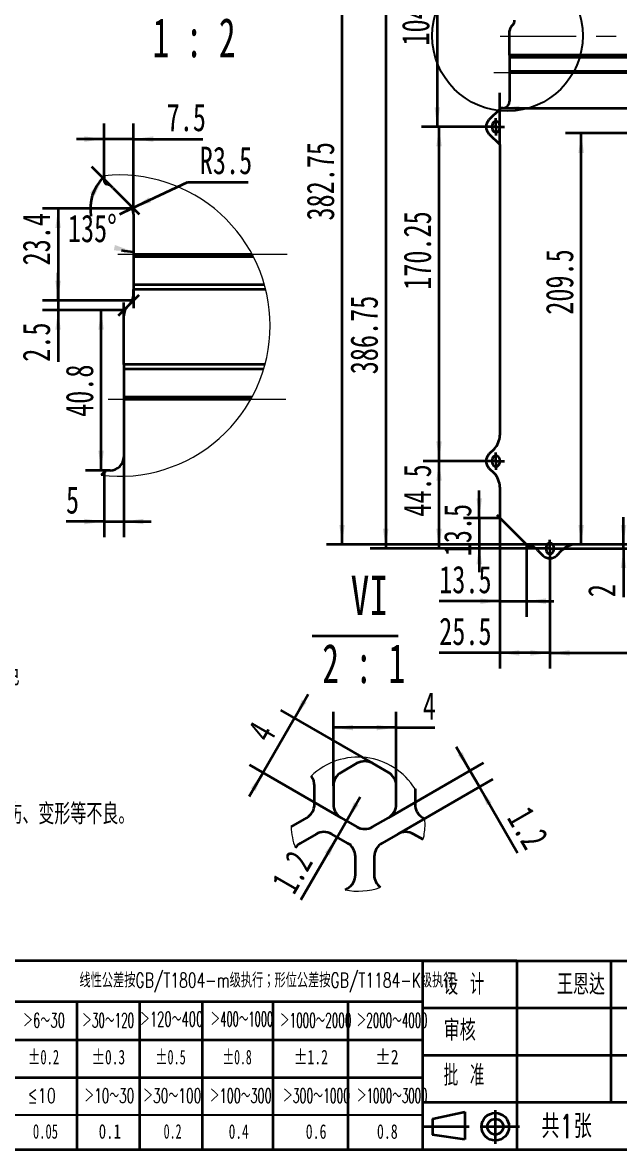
# Model space of a CAD drawing. Header units: millimetres. Extents: x 10 to 515, y -34 to 231.
# Drawn here: x 105.3 to 181.3, y 5.5 to 148.9 of the extents above; entities that cross this region are included whole.
import ezdxf

# ---------------------------------------------------------------- set-up
doc = ezdxf.new("R2010")
doc.units = ezdxf.units.MM
doc.linetypes.add('CENTERX2', pattern=[20.32, 12.7, -2.54, 2.54, -2.54])
doc.layers.add('FORMAT', color=7, linetype='Continuous', lineweight=35)
doc.layers.add('轮廓实线层', color=7, linetype='Continuous', lineweight=35)
doc.layers.add('细实线层', color=7, linetype='Continuous')
doc.styles.add('SLDTEXTSTYLE0', font='TXT', dxfattribs={"width": 0.7, "bigfont": 'bigfont'})
doc.styles.add('SLDTEXTSTYLE1', font='TXT', dxfattribs={"width": 0.7})
doc.styles.add('SLDTEXTSTYLE10', font='TXT', dxfattribs={"width": 0.569954, "bigfont": 'bigfont'})
doc.styles.add('SLDTEXTSTYLE11', font='TXT', dxfattribs={"width": 0.542825, "bigfont": 'bigfont'})
doc.styles.add('SLDTEXTSTYLE12', font='TXT', dxfattribs={"width": 0.607411, "bigfont": 'bigfont'})
doc.styles.add('SLDTEXTSTYLE13', font='TXT', dxfattribs={"width": 0.494457, "bigfont": 'bigfont'})
doc.styles.add('SLDTEXTSTYLE14', font='TXT', dxfattribs={"width": 0.523419, "bigfont": 'bigfont'})
doc.styles.add('SLDTEXTSTYLE15', font='TXT', dxfattribs={"width": 0.677411})
doc.styles.add('SLDTEXTSTYLE16', font='TXT', dxfattribs={"width": 0.616681})
doc.styles.add('SLDTEXTSTYLE17', font='TXT', dxfattribs={"width": 0.592279})
doc.styles.add('SLDTEXTSTYLE18', font='TXT', dxfattribs={"width": 0.633851})
doc.styles.add('SLDTEXTSTYLE19', font='TXT', dxfattribs={"width": 0.751649})
doc.styles.add('SLDTEXTSTYLE20', font='TXT', dxfattribs={"width": 0.672854})
doc.styles.add('SLDTEXTSTYLE21', font='TXT', dxfattribs={"width": 0.604873})
doc.styles.add('SLDTEXTSTYLE22', font='TXT', dxfattribs={"width": 0.692137})
doc.styles.add('SLDTEXTSTYLE23', font='TXT', dxfattribs={"width": 0.516181, "bigfont": 'bigfont'})
doc.styles.add('SLDTEXTSTYLE24', font='TXT', dxfattribs={"width": 0.786906})
doc.styles.add('SLDTEXTSTYLE25', font='TXT', dxfattribs={"width": 0.513075, "bigfont": 'bigfont'})
doc.styles.add('SLDTEXTSTYLE28', font='TXT', dxfattribs={"width": 0.62})
doc.styles.add('SLDTEXTSTYLE3', font='TXT', dxfattribs={"width": 0.633333, "bigfont": 'bigfont'})
doc.styles.add('SLDTEXTSTYLE4', font='TXT', dxfattribs={"width": 0.589499, "bigfont": 'bigfont'})
doc.styles.add('SLDTEXTSTYLE5', font='TXT', dxfattribs={"width": 0.526455, "bigfont": 'bigfont'})
doc.styles.add('SLDTEXTSTYLE6', font='TXT', dxfattribs={"width": 0.583287, "bigfont": 'bigfont'})
doc.styles.add('SLDTEXTSTYLE7', font='TXT', dxfattribs={"width": 0.632085})
doc.styles.add('SLDTEXTSTYLE8', font='TXT', dxfattribs={"width": 0.735068, "bigfont": 'bigfont'})
doc.styles.add('SLDTEXTSTYLE9', font='TXT', dxfattribs={"width": 0.615255, "bigfont": 'bigfont'})
doc.dimstyles.new('SLDDIMSTYLE1', dxfattribs={"dimtxt": 3.5, "dimasz": 2.5, "dimexe": 0, "dimexo": 0.0625, "dimgap": 0.875, "dimtad": 2, "dimlfac": 4, "dimrnd": 1e-09, "dimzin": 12, "dimdsep": 46, "dimtxsty": 'SLDTEXTSTYLE1', "dimsah": 1, "dimcen": 0.09, "dimadec": 0, "dimazin": 3, "dimtfac": 1, "dimtmove": 0, "dimatfit": 0, "dimfxl": 0, "dimfrac": 2, "dimtolj": 1, "dimtzin": 12, "dimarcsym": 0})
doc.dimstyles.new('SLDDIMSTYLE11', dxfattribs={"dimtxt": 3.5, "dimasz": 2.5, "dimexe": 0, "dimexo": 0.0625, "dimgap": 0.875, "dimtad": 2, "dimlfac": 2, "dimrnd": 1e-09, "dimzin": 12, "dimdsep": 46, "dimtxsty": 'SLDTEXTSTYLE1', "dimsah": 1, "dimcen": 0.09, "dimadec": 0, "dimazin": 3, "dimtfac": 1, "dimtofl": 0, "dimtmove": 0, "dimatfit": 3, "dimfxl": 0, "dimfrac": 2, "dimtolj": 1, "dimtzin": 12, "dimarcsym": 0})
doc.dimstyles.new('SLDDIMSTYLE12', dxfattribs={"dimtxt": 3.5, "dimasz": 2.5, "dimexe": 0, "dimexo": 0.0625, "dimgap": 0.875, "dimtad": 0, "dimtih": 1, "dimtoh": 1, "dimdec": 4, "dimlfac": 2, "dimzin": 12, "dimdsep": 46, "dimtxsty": 'SLDTEXTSTYLE1', "dimsah": 1, "dimcen": 0.09, "dimazin": 3, "dimtfac": 1, "dimtofl": 0, "dimtmove": 0, "dimatfit": 3, "dimfxl": 0, "dimfrac": 2, "dimtolj": 1, "dimtzin": 12, "dimarcsym": 0})
doc.dimstyles.new('SLDDIMSTYLE13', dxfattribs={"dimtxt": 3.5, "dimasz": 2.5, "dimexe": 0, "dimexo": 0.0625, "dimgap": 0.875, "dimtad": 2, "dimlfac": 0.5, "dimrnd": 1e-09, "dimzin": 12, "dimdsep": 46, "dimtxsty": 'SLDTEXTSTYLE1', "dimsah": 1, "dimcen": 0.09, "dimadec": 0, "dimazin": 3, "dimtfac": 1, "dimtofl": 0, "dimtmove": 0, "dimatfit": 3, "dimfxl": 0, "dimfrac": 2, "dimtolj": 1, "dimtzin": 12, "dimarcsym": 0})
doc.dimstyles.new('SLDDIMSTYLE14', dxfattribs={"dimtxt": 3.5, "dimasz": 2.5, "dimexe": 0, "dimexo": 0.0625, "dimgap": 0.875, "dimtad": 2, "dimlfac": 0.5, "dimrnd": 1e-09, "dimzin": 12, "dimdsep": 46, "dimtxsty": 'SLDTEXTSTYLE1', "dimsah": 1, "dimcen": 0.09, "dimadec": 0, "dimazin": 3, "dimtfac": 1, "dimtmove": 0, "dimatfit": 0, "dimfxl": 0, "dimfrac": 2, "dimtolj": 1, "dimtzin": 12, "dimarcsym": 0})
doc.dimstyles.new('SLDDIMSTYLE3', dxfattribs={"dimtxt": 3.5, "dimasz": 2.5, "dimexe": 0, "dimexo": 0.0625, "dimgap": 0.875, "dimtad": 2, "dimlfac": 4, "dimrnd": 1e-09, "dimzin": 12, "dimdsep": 46, "dimtxsty": 'SLDTEXTSTYLE1', "dimsah": 1, "dimcen": 0.09, "dimadec": 0, "dimazin": 3, "dimtfac": 1, "dimtofl": 0, "dimtmove": 0, "dimatfit": 3, "dimfxl": 0, "dimfrac": 2, "dimtolj": 1, "dimtzin": 12, "dimarcsym": 0})
doc.dimstyles.new('SLDDIMSTYLE7', dxfattribs={"dimtxt": 3.5, "dimasz": 2.5, "dimexe": 0, "dimexo": 0.0625, "dimgap": 0.875, "dimtad": 2, "dimlfac": 2, "dimrnd": 1e-09, "dimzin": 12, "dimdsep": 46, "dimtxsty": 'SLDTEXTSTYLE1', "dimsah": 1, "dimcen": 0.09, "dimadec": 0, "dimazin": 3, "dimtfac": 1, "dimtmove": 0, "dimatfit": 0, "dimfxl": 0, "dimfrac": 2, "dimtolj": 1, "dimtzin": 12, "dimarcsym": 0})
doc.dimstyles.new('SLDDIMSTYLE9', dxfattribs={"dimtxt": 3.5, "dimasz": 2.5, "dimexe": 0, "dimexo": 0.0625, "dimgap": 0.875, "dimtad": 0, "dimtih": 1, "dimtoh": 1, "dimlfac": 2, "dimrnd": 1e-09, "dimzin": 12, "dimdsep": 46, "dimtxsty": 'SLDTEXTSTYLE1', "dimsah": 1, "dimcen": 0, "dimadec": 0, "dimazin": 3, "dimtfac": 1, "dimtofl": 0, "dimtmove": 0, "dimatfit": 3, "dimfxl": 0, "dimfrac": 2, "dimtolj": 1, "dimtzin": 12, "dimarcsym": 0})

# ---------------------------------------------------------------- blocks, each defined once
blk = doc.blocks.new('SW_NOTE_0_13')
at = {"layer": 'FORMAT', "color": 0, "attachment_point": 1, "style": 'SLDTEXTSTYLE0'}
for s, insert, char_height in [('技术要求：', (0, 3.41), 2.646), ('表面处理：喷漆，磨砂，黑色', (0, -0.12), 2.6458), ('1.去毛刺，锐角倒钝；', (0, -3.64), 2.6458), ('2.未注倒角C0.2；', (0, -7.17), 2.6458), ('3.带*号的尺寸为重点尺寸；', (0, -10.7), 2.6458), ('4.未注尺寸参照3D图；', (0, -14.23), 2.6458), ('5.表面防止刮花、碰伤、压伤、变形等不良。', (0, -17.76), 2.6458), ('6.所有孔位尺寸公差±0.1', (0, -21.28), 2.6458)]:
    blk.add_mtext(s, dxfattribs=dict(at, insert=insert, char_height=char_height))
blk = doc.blocks.new('_D_1')
at = {"layer": 'FORMAT'}
for p, q in [((166.04, 85.84), (166.04, 73.26)), ((169.42, 82.47), (169.42, 73.26)), ((166.04, 75.26), (158.32, 75.26)), ((166.04, 75.26), (169.42, 75.26)), ((169.42, 75.26), (172.92, 75.26))]:
    blk.add_line(p, q, dxfattribs=at)
for points in [[(166.04, 75.26), (163.54, 75.61), (163.54, 74.91)], [(169.42, 75.26), (171.92, 74.91), (171.92, 75.61)]]:
    blk.add_solid(points, dxfattribs=at)
at = {"layer": 'FORMAT', "insert": (158.32, 79.77), "char_height": 3.5, "attachment_point": 1, "style": 'SLDTEXTSTYLE1'}
blk.add_mtext('13.5', dxfattribs=at)
blk = doc.blocks.new('_D_2')
at = {"layer": 'FORMAT'}
for p, q in [((163.42, 85.84), (163.42, 89.34)), ((166.04, 85.84), (161.42, 85.84)), ((163.42, 85.84), (163.42, 82.47)), ((169.42, 82.47), (161.42, 82.47)), ((163.42, 82.47), (163.42, 78.97))]:
    blk.add_line(p, q, dxfattribs=at)
for points in [[(163.42, 85.84), (163.77, 88.34), (163.07, 88.34)], [(163.42, 82.47), (163.07, 79.97), (163.77, 79.97)]]:
    blk.add_solid(points, dxfattribs=at)
at = {"layer": 'FORMAT', "insert": (158.91, 80.98), "char_height": 3.5, "attachment_point": 1, "rotation": 90, "style": 'SLDTEXTSTYLE1'}
blk.add_mtext('13.5', dxfattribs=at)
blk = doc.blocks.new('_D_9')
at = {"layer": 'FORMAT'}
for p, q in [((205.23, 99.47), (197.38, 99.47)), ((199.38, 99.47), (199.38, 82.47))]:
    blk.add_line(p, q, dxfattribs=at)
for points in [[(199.38, 99.47), (199.03, 96.97), (199.73, 96.97)], [(199.38, 82.47), (199.73, 84.97), (199.03, 84.97)]]:
    blk.add_solid(points, dxfattribs=at)
at = {"layer": 'FORMAT', "insert": (194.86, 89.26), "char_height": 3.5, "attachment_point": 1, "rotation": 90, "style": 'SLDTEXTSTYLE1'}
blk.add_mtext('68', dxfattribs=at)
blk = doc.blocks.new('_D_14')
at = {"layer": 'FORMAT'}
for p, q in [((175.72, 178.15), (143.95, 178.15)), ((145.95, 82.47), (145.95, 178.15)), ((175.72, 82.47), (143.95, 82.47))]:
    blk.add_line(p, q, dxfattribs=at)
for points in [[(145.95, 178.15), (145.6, 175.65), (146.3, 175.65)], [(145.95, 82.47), (146.3, 84.97), (145.6, 84.97)]]:
    blk.add_solid(points, dxfattribs=at)
at = {"layer": 'FORMAT', "insert": (141.44, 123.72), "char_height": 3.5, "attachment_point": 1, "rotation": 90, "style": 'SLDTEXTSTYLE1'}
blk.add_mtext('382.75', dxfattribs=at)
blk = doc.blocks.new('_D_26')
at = {"layer": 'FORMAT'}
for p, q in [((224.42, 134.84), (174.4, 134.84)), ((176.4, 82.47), (176.4, 134.84))]:
    blk.add_line(p, q, dxfattribs=at)
for points in [[(176.4, 134.84), (176.05, 132.34), (176.75, 132.34)], [(176.4, 82.47), (176.75, 84.97), (176.05, 84.97)]]:
    blk.add_solid(points, dxfattribs=at)
at = {"layer": 'FORMAT', "insert": (171.89, 111.73), "char_height": 3.5, "attachment_point": 1, "rotation": 90, "style": 'SLDTEXTSTYLE1'}
blk.add_mtext('209.5', dxfattribs=at)
blk = doc.blocks.new('_D_27')
at = {"layer": 'FORMAT'}
for p, q in [((166.04, 133.39), (166.04, 139.99)), ((224.42, 134.84), (224.42, 139.99)), ((224.42, 137.99), (166.04, 137.99))]:
    blk.add_line(p, q, dxfattribs=at)
for points in [[(166.04, 137.99), (168.54, 137.64), (168.54, 138.34)], [(224.42, 137.99), (221.92, 138.34), (221.92, 137.64)]]:
    blk.add_solid(points, dxfattribs=at)
at = {"layer": 'FORMAT', "insert": (187.97, 142.5), "char_height": 3.5, "attachment_point": 1, "style": 'SLDTEXTSTYLE1'}
blk.add_mtext('233.52', dxfattribs=at)
blk = doc.blocks.new('_D_29')
at = {"layer": 'FORMAT'}
for p, q in [((181.79, 82.47), (181.79, 85.97)), ((173.53, 81.97), (183.79, 81.97)), ((181.79, 81.97), (181.79, 82.47)), ((181.79, 81.97), (181.79, 75.77))]:
    blk.add_line(p, q, dxfattribs=at)
for points in [[(181.79, 82.47), (182.14, 84.97), (181.44, 84.97)], [(181.79, 81.97), (181.44, 79.47), (182.14, 79.47)]]:
    blk.add_solid(points, dxfattribs=at)
at = {"layer": 'FORMAT', "insert": (177.27, 75.77), "char_height": 3.5, "attachment_point": 1, "rotation": 90, "style": 'SLDTEXTSTYLE1'}
blk.add_mtext('2', dxfattribs=at)
blk = doc.blocks.new('_D_30')
at = {"layer": 'FORMAT'}
for p, q in [((164.43, 93.09), (156.3, 93.09)), ((158.3, 81.97), (158.3, 93.09)), ((171.3, 81.97), (156.3, 81.97))]:
    blk.add_line(p, q, dxfattribs=at)
for points in [[(158.3, 93.09), (157.95, 90.59), (158.65, 90.59)], [(158.3, 81.97), (158.65, 84.47), (157.95, 84.47)]]:
    blk.add_solid(points, dxfattribs=at)
at = {"layer": 'FORMAT', "insert": (153.78, 86.02), "char_height": 3.5, "attachment_point": 1, "rotation": 90, "style": 'SLDTEXTSTYLE1'}
blk.add_mtext('44.5', dxfattribs=at)
blk = doc.blocks.new('_D_31')
at = {"layer": 'FORMAT'}
for p, q in [((164.43, 135.65), (156.3, 135.65)), ((158.3, 93.09), (158.3, 135.65)), ((164.43, 93.09), (156.3, 93.09))]:
    blk.add_line(p, q, dxfattribs=at)
for points in [[(158.3, 135.65), (157.95, 133.15), (158.65, 133.15)], [(158.3, 93.09), (158.65, 95.59), (157.95, 95.59)]]:
    blk.add_solid(points, dxfattribs=at)
at = {"layer": 'FORMAT', "insert": (153.78, 114.9), "char_height": 3.5, "attachment_point": 1, "rotation": 90, "style": 'SLDTEXTSTYLE1'}
blk.add_mtext('170.25', dxfattribs=at)
blk = doc.blocks.new('_D_32')
at = {"layer": 'FORMAT'}
for p, q in [((164.43, 161.78), (156.07, 161.78)), ((158.07, 161.78), (158.07, 135.65)), ((164.43, 135.65), (156.07, 135.65))]:
    blk.add_line(p, q, dxfattribs=at)
for points in [[(158.07, 161.78), (157.72, 159.28), (158.42, 159.28)], [(158.07, 135.65), (158.42, 138.15), (157.72, 138.15)]]:
    blk.add_solid(points, dxfattribs=at)
at = {"layer": 'FORMAT', "insert": (153.56, 146), "char_height": 3.5, "attachment_point": 1, "rotation": 90, "style": 'SLDTEXTSTYLE1'}
blk.add_mtext('104.5', dxfattribs=at)
blk = doc.blocks.new('_D_33')
at = {"layer": 'FORMAT'}
for p, q in [((171.3, 178.65), (149.51, 178.65)), ((151.51, 178.65), (151.51, 81.97)), ((171.3, 81.97), (149.51, 81.97))]:
    blk.add_line(p, q, dxfattribs=at)
for points in [[(151.51, 178.65), (151.16, 176.15), (151.86, 176.15)], [(151.51, 81.97), (151.86, 84.47), (151.16, 84.47)]]:
    blk.add_solid(points, dxfattribs=at)
at = {"layer": 'FORMAT', "insert": (147, 104.15), "char_height": 3.5, "attachment_point": 1, "rotation": 90, "style": 'SLDTEXTSTYLE1'}
blk.add_mtext('386.75', dxfattribs=at)
blk = doc.blocks.new('_D_39')
at = {"layer": 'FORMAT'}
for p, q in [((166.04, 85.95), (166.04, 66.67)), ((172.42, 80.85), (172.42, 66.67)), ((166.04, 68.67), (158.32, 68.67)), ((172.42, 68.67), (166.04, 68.67))]:
    blk.add_line(p, q, dxfattribs=at)
for points in [[(166.04, 68.67), (168.54, 68.32), (168.54, 69.02)], [(172.42, 68.67), (169.92, 69.02), (169.92, 68.32)]]:
    blk.add_solid(points, dxfattribs=at)
at = {"layer": 'FORMAT', "insert": (158.32, 73.18), "char_height": 3.5, "attachment_point": 1, "style": 'SLDTEXTSTYLE1'}
blk.add_mtext('25.5', dxfattribs=at)
blk = doc.blocks.new('_D_40')
at = {"layer": 'FORMAT'}
for p, q in [((172.42, 80.85), (172.42, 66.67)), ((229.92, 80.85), (229.92, 66.67)), ((172.42, 68.67), (229.92, 68.67))]:
    blk.add_line(p, q, dxfattribs=at)
for points in [[(172.42, 68.67), (174.92, 68.32), (174.92, 69.02)], [(229.92, 68.67), (227.42, 69.02), (227.42, 68.32)]]:
    blk.add_solid(points, dxfattribs=at)
at = {"layer": 'FORMAT', "insert": (201.55, 73.18), "char_height": 3.5, "attachment_point": 1, "style": 'SLDTEXTSTYLE1'}
blk.add_mtext('230', dxfattribs=at)
blk = doc.blocks.new('SW_CENTERMARKSYMBOL_4')
at = {"layer": 'FORMAT', "color": 0}
for p, q in [((-0.625, 0), (-1.1125, 0)), ((0, 0), (-0.625, 0)), ((0, 0.625), (0, 1.1125)), ((0, 0), (0, 0.625)), ((0, 0), (0, -0.625)), ((0, 0), (0.625, 0)), ((0.625, 0), (1.1125, 0)), ((0, -0.625), (0, -1.1125))]:
    blk.add_line(p, q, dxfattribs=at)
blk = doc.blocks.new('SW_CENTERMARKSYMBOL_5')
at = {"layer": 'FORMAT', "color": 0}
for p, q in [((-0.625, 0), (-1.1125, 0)), ((0, 0), (-0.625, 0)), ((0, 0.625), (0, 1.1125)), ((0, 0), (0, 0.625)), ((0, 0), (0, -0.625)), ((0, 0), (0.625, 0)), ((0.625, 0), (1.1125, 0)), ((0, -0.625), (0, -1.1125))]:
    blk.add_line(p, q, dxfattribs=at)
blk = doc.blocks.new('SW_CENTERMARKSYMBOL_6')
at = {"layer": 'FORMAT', "color": 0}
for p, q in [((-0.625, 0), (-1.1125, 0)), ((0, 0), (-0.625, 0)), ((0, 0.625), (0, 1.1125)), ((0, 0), (0, 0.625)), ((0, 0), (0, -0.625)), ((0, 0), (0.625, 0)), ((0.625, 0), (1.1125, 0)), ((0, -0.625), (0, -1.1125))]:
    blk.add_line(p, q, dxfattribs=at)
blk = doc.blocks.new('_D_52')
at = {"layer": 'FORMAT'}
for p, q in [((118.15, 112.31), (113.27, 112.31)), ((115.27, 91.91), (115.27, 112.31)), ((116.4, 91.91), (113.27, 91.91))]:
    blk.add_line(p, q, dxfattribs=at)
for points in [[(115.27, 112.31), (114.92, 109.81), (115.62, 109.81)], [(115.27, 91.91), (115.62, 94.41), (114.92, 94.41)]]:
    blk.add_solid(points, dxfattribs=at)
at = {"layer": 'FORMAT', "insert": (110.76, 98.72), "char_height": 3.5, "attachment_point": 1, "rotation": 90, "style": 'SLDTEXTSTYLE1'}
blk.add_mtext('40.8', dxfattribs=at)
blk = doc.blocks.new('_D_53')
at = {"layer": 'FORMAT'}
for p, q in [((109.79, 113.56), (109.79, 117.06)), ((119.4, 113.56), (107.79, 113.56)), ((109.79, 113.56), (109.79, 112.31)), ((118.15, 112.31), (107.79, 112.31)), ((109.79, 112.31), (109.79, 105.74))]:
    blk.add_line(p, q, dxfattribs=at)
for points in [[(109.79, 113.56), (110.14, 116.06), (109.44, 116.06)], [(109.79, 112.31), (109.44, 109.81), (110.14, 109.81)]]:
    blk.add_solid(points, dxfattribs=at)
at = {"layer": 'FORMAT', "insert": (105.27, 105.74), "char_height": 3.5, "attachment_point": 1, "rotation": 90, "style": 'SLDTEXTSTYLE1'}
blk.add_mtext('2.5', dxfattribs=at)
blk = doc.blocks.new('_D_54')
at = {"layer": 'FORMAT'}
for p, q in [((119.4, 125.26), (107.79, 125.26)), ((109.79, 125.26), (109.79, 113.56)), ((119.4, 113.56), (107.79, 113.56))]:
    blk.add_line(p, q, dxfattribs=at)
for points in [[(109.79, 125.26), (109.44, 122.76), (110.14, 122.76)], [(109.79, 113.56), (110.14, 116.06), (109.44, 116.06)]]:
    blk.add_solid(points, dxfattribs=at)
at = {"layer": 'FORMAT', "insert": (105.27, 118.01), "char_height": 3.5, "attachment_point": 1, "rotation": 90, "style": 'SLDTEXTSTYLE1'}
blk.add_mtext('23.4', dxfattribs=at)
blk = doc.blocks.new('_D_55')
at = {"layer": 'FORMAT'}
for p, q in [((115.65, 129.43), (115.65, 136.09)), ((119.4, 124.53), (119.4, 136.09)), ((115.65, 134.09), (112.15, 134.09)), ((119.4, 134.09), (115.65, 134.09)), ((119.4, 134.09), (128.21, 134.09))]:
    blk.add_line(p, q, dxfattribs=at)
for points in [[(115.65, 134.09), (113.15, 134.44), (113.15, 133.74)], [(119.4, 134.09), (121.9, 133.74), (121.9, 134.44)]]:
    blk.add_solid(points, dxfattribs=at)
at = {"layer": 'FORMAT', "insert": (123.62, 138.6), "char_height": 3.5, "attachment_point": 1, "style": 'SLDTEXTSTYLE1'}
blk.add_mtext('7.5', dxfattribs=at)
blk = doc.blocks.new('_D_56')
at = {"layer": 'FORMAT'}
blk.add_line((116.76, 127.9), (114.09, 130.57), dxfattribs=at)
for start, end in [(135, 190.1317), (254.0537, 270)]:
    blk.add_arc((119.4, 125.26), 5.51, start, end, dxfattribs=at)
for points in [[(115.51, 129.16), (113.86, 127.24), (114.45, 126.86)], [(119.4, 119.74), (117.03, 120.61), (116.89, 119.93)]]:
    blk.add_solid(points, dxfattribs=at)
at = {"layer": 'FORMAT', "insert": (111.04, 124.47), "char_height": 3.5, "attachment_point": 1, "style": 'SLDTEXTSTYLE1'}
blk.add_mtext('135°', dxfattribs=at)
blk = doc.blocks.new('_D_57')
at = {"layer": 'FORMAT'}
for p, q in [((119.23, 125.28), (126.26, 128.62)), ((126.26, 128.62), (133.98, 128.62)), ((117.65, 124.53), (119.23, 125.28))]:
    blk.add_line(p, q, dxfattribs=at)
blk.add_solid([(119.23, 125.28), (121.64, 126.04), (121.34, 126.67)], dxfattribs=at)
at = {"layer": 'FORMAT', "insert": (127.84, 133.13), "char_height": 3.5, "attachment_point": 1, "style": 'SLDTEXTSTYLE1'}
blk.add_mtext('R3.5', dxfattribs=at)
blk = doc.blocks.new('_D_58')
at = {"layer": 'FORMAT'}
for p, q in [((118.15, 93.66), (118.15, 83.4)), ((115.65, 91.69), (115.65, 83.4)), ((115.65, 85.4), (110.8, 85.4)), ((115.65, 85.4), (118.15, 85.4)), ((118.15, 85.4), (121.65, 85.4))]:
    blk.add_line(p, q, dxfattribs=at)
for points in [[(115.65, 85.4), (113.15, 85.75), (113.15, 85.05)], [(118.15, 85.4), (120.65, 85.05), (120.65, 85.75)]]:
    blk.add_solid(points, dxfattribs=at)
at = {"layer": 'FORMAT', "insert": (110.8, 89.91), "char_height": 3.5, "attachment_point": 1, "style": 'SLDTEXTSTYLE1'}
blk.add_mtext('5', dxfattribs=at)
blk = doc.blocks.new('SW_NOTE_0_21')
at = {"layer": 'FORMAT', "color": 0}
blk.add_line((-4.42, -1.22), (6.54, -1.22), dxfattribs=at)
at = {"layer": 'FORMAT', "color": 0, "char_height": 5, "attachment_point": 2}
for s, insert, style in [('V', (2.27, 6.45), 'SLDTEXTSTYLE1'), ('1 : 2', (2.14, -2.22), 'SLDTEXTSTYLE28')]:
    blk.add_mtext(s, dxfattribs=dict(at, insert=insert, style=style))
blk = doc.blocks.new('_D_59')
at = {"layer": 'FORMAT'}
for p, q in [((144.85, 51.73), (144.85, 61.16)), ((152.85, 51.73), (152.85, 61.16)), ((152.85, 59.16), (144.85, 59.16)), ((152.85, 59.16), (157.76, 59.16))]:
    blk.add_line(p, q, dxfattribs=at)
for points in [[(144.85, 59.16), (147.35, 58.81), (147.35, 59.51)], [(152.85, 59.16), (150.35, 59.51), (150.35, 58.81)]]:
    blk.add_solid(points, dxfattribs=at)
at = {"layer": 'FORMAT', "insert": (156.23, 63.67), "char_height": 3.5, "attachment_point": 1, "style": 'SLDTEXTSTYLE1'}
blk.add_mtext('4', dxfattribs=at)
blk = doc.blocks.new('_D_60')
at = {"layer": 'FORMAT'}
for p, q in [((139.89, 60.37), (141.64, 63.4)), ((139.89, 60.37), (135.89, 53.44)), ((149.85, 54.62), (138.16, 61.37)), ((135.89, 53.44), (134.14, 50.41)), ((145.85, 47.69), (134.16, 54.44))]:
    blk.add_line(p, q, dxfattribs=at)
for points in [[(139.89, 60.37), (141.44, 62.36), (140.83, 62.71)], [(135.89, 53.44), (134.33, 51.45), (134.94, 51.1)]]:
    blk.add_solid(points, dxfattribs=at)
at = {"layer": 'FORMAT', "insert": (133.76, 58.78), "char_height": 3.5, "attachment_point": 1, "rotation": 60, "style": 'SLDTEXTSTYLE1'}
blk.add_mtext('4', dxfattribs=at)
blk = doc.blocks.new('_D_61')
at = {"layer": 'FORMAT'}
for p, q in [((162.24, 53.69), (160.49, 56.72)), ((151.85, 47.69), (163.97, 54.69)), ((163.44, 51.61), (162.24, 53.69)), ((153.05, 45.61), (165.17, 52.61)), ((163.44, 51.61), (168.3, 43.2))]:
    blk.add_line(p, q, dxfattribs=at)
for points in [[(162.24, 53.69), (161.29, 56.03), (160.69, 55.68)], [(163.44, 51.61), (164.39, 49.27), (164.99, 49.62)]]:
    blk.add_solid(points, dxfattribs=at)
at = {"layer": 'FORMAT', "insert": (169.9, 49.44), "char_height": 3.5, "attachment_point": 1, "rotation": 300, "style": 'SLDTEXTSTYLE1'}
blk.add_mtext('1.2', dxfattribs=at)
blk = doc.blocks.new('_D_62')
at = {"layer": 'FORMAT'}
for p, q in [((146.52, 47.3), (148.27, 50.33)), ((145.32, 45.22), (146.52, 47.3)), ((147.85, 46.53), (148.26, 46.3)), ((145.32, 45.22), (140.71, 37.23)), ((146.65, 44.45), (147.06, 44.22))]:
    blk.add_line(p, q, dxfattribs=at)
for points in [[(146.52, 47.3), (148.08, 49.29), (147.47, 49.64)], [(145.32, 45.22), (143.77, 43.23), (144.38, 42.88)]]:
    blk.add_solid(points, dxfattribs=at)
at = {"layer": 'FORMAT', "insert": (136.81, 39.49), "char_height": 3.5, "attachment_point": 1, "rotation": 60, "style": 'SLDTEXTSTYLE1'}
blk.add_mtext('1.2', dxfattribs=at)
blk = doc.blocks.new('SW_NOTE_0_22')
at = {"layer": 'FORMAT', "color": 0}
blk.add_line((-4.07, -1.22), (6.89, -1.22), dxfattribs=at)
at = {"layer": 'FORMAT', "color": 0, "char_height": 5, "attachment_point": 2}
for s, insert, style in [('VI', (3.2, 6.45), 'SLDTEXTSTYLE1'), ('2 : 1', (2.49, -2.22), 'SLDTEXTSTYLE28')]:
    blk.add_mtext(s, dxfattribs=dict(at, insert=insert, style=style))

msp = doc.modelspace()

# ---------------------------------------------------------------- linework, layer by layer
at = {"color": 7, "linetype": 'Continuous', "lineweight": 35}
for p, q in [((167.290687, 144.768609), (167.290687, 147.866777)), ((167.546969, 148.485496), (167.659406, 148.597932)), ((235.040687, 144.768609), (167.290687, 144.768609)), ((167.290687, 144.768609), (167.290687, 144.470334)), ((235.040687, 144.470334), (167.290687, 144.470334)), ((167.290687, 144.470334), (167.290687, 142.68883)), ((235.040687, 142.68883), (167.290687, 142.68883)), ((167.290687, 142.68883), (167.290687, 142.539693)), ((235.040687, 142.539693), (167.290687, 142.539693)), ((167.290687, 142.539693), (167.290687, 138.904151)), ((166.040687, 137.921918), (164.656804, 136.538034)), ((166.415687, 138.029151), (166.290687, 138.029151)), ((165.053187, 135.841651), (165.053187, 135.466651)), ((166.028187, 135.466651), (166.028187, 135.841651)), ((164.656804, 134.770267), (166.040687, 133.386384)), ((166.040687, 133.386384), (166.040687, 96.394952)), ((115.654007, 129.425001), (115.654007, 128.822264)), ((116.761617, 127.899658), (118.89144, 125.769835)), ((119.404003, 124.532398), (119.404003, 119.386312)), ((134.525187, 119.386312), (119.404003, 119.386312)), ((119.404003, 119.386312), (119.404003, 119.088035)), ((134.681299, 119.088035), (119.404003, 119.088035)), ((119.404003, 119.088035), (119.404003, 115.525034)), ((119.404003, 115.525034), (119.404003, 114.928481)), ((136.077583, 115.525034), (119.404003, 115.525034)), ((119.404003, 114.282396), (119.404003, 114.928481)), ((136.234678, 114.928481), (119.404003, 114.928481)), ((118.666567, 112.820085), (118.89144, 113.044959)), ((118.154004, 105.386313), (118.154004, 111.582648)), ((136.139657, 105.386313), (118.154004, 105.386313)), ((118.154004, 105.386313), (118.154004, 104.78976)), ((135.969728, 104.78976), (118.154004, 104.78976)), ((118.154004, 104.78976), (118.154004, 101.226751)), ((134.486634, 101.226751), (118.154004, 101.226751)), ((118.154004, 101.226751), (118.154004, 100.928482)), ((134.322103, 100.928482), (118.154004, 100.928482)), ((118.154004, 100.928482), (118.154004, 93.657393)), ((165.308454, 94.627185), (164.656804, 93.975534)), ((165.053187, 93.279151), (165.053187, 92.904151)), ((166.028187, 92.904151), (166.028187, 93.279151)), ((116.404004, 91.907394), (116.154008, 91.907394)), ((164.656804, 92.207767), (165.308454, 91.556117)), ((115.654007, 91.692929), (115.264773, 91.303695)), ((166.040687, 89.78835), (166.040687, 85.945204)), ((166.113911, 85.768428), (169.342464, 82.539874)), ((171.928187, 82.154151), (171.928187, 81.779151)), ((172.903187, 81.779151), (172.903187, 82.154151)), ((226.612386, 82.466651), (175.718988, 82.466651)), ((170.844282, 81.770289), (171.531804, 81.082767)), ((173.299571, 81.082767), (173.951221, 81.734418)), ((147.847446, 54.616059), (145.84745, 53.461361)), ((151.847447, 53.461361), (149.847443, 54.616059)), ((142.447444, 49.419905), (142.447444, 51.72931)), ((144.847448, 51.72931), (144.847448, 49.419905)), ((152.847449, 49.419905), (152.847449, 51.72931)), ((155.247445, 51.347907), (155.247445, 49.419905)), ((139.455604, 46.537864), (141.44745, 47.687854)), ((145.84745, 47.687854), (147.847446, 46.533155)), ((149.847443, 46.533155), (151.847447, 47.687854)), ((156.247447, 47.687854), (156.489755, 47.547962)), ((142.647448, 45.609395), (140.647444, 44.454697)), ((146.647448, 44.454697), (144.647444, 45.609395)), ((153.047445, 45.609395), (151.047448, 44.454697)), ((156.285043, 44.89487), (155.047449, 45.609395)), ((147.647443, 40.413241), (147.647443, 42.722645)), ((150.047446, 42.722645), (150.047446, 40.413241)), ((146.329741, 38.497764), (146.647448, 38.68119))]:
    msp.add_line(p, q, dxfattribs=at)
for centre, radius, start, end in [((168.165687, 147.866777), 0.875, 135, 180), ((167.040687, 149.216651), 0.875, 315, 0), ((164.830794, 140.109647), 2.5, 298.94419206, 302.06428574), ((166.290687, 137.779151), 0.25, 90, 122.06428574), ((166.415687, 138.904151), 0.875, 270, 0), ((165.540687, 135.654151), 1.25, 135, 225), ((165.540687, 135.841651), 0.4875, 0, 180), ((165.540687, 135.466651), 0.4875, 180, 0), ((116.154021, 128.822276), 0.500014, 180.0013661, 253.74355154), ((115.524298, 126.662392), 1.749797, 44.99877484, 73.7463576), ((117.653984, 124.532391), 1.750019, 0.00023939, 44.99971719), ((117.654053, 114.282375), 1.74995, 314.99934421, 0.00069921), ((119.904024, 111.582641), 1.750019, 135.00028281, 179.99976061), ((163.540687, 96.394952), 2.5, 315, 0), ((116.404006, 93.657392), 1.749998, 269.99995659, 0.00004341), ((165.540687, 93.091651), 1.25, 135, 225), ((165.540687, 93.279151), 0.4875, 0, 180), ((113.232636, 96.071086), 5.003129, 298.94510015, 302.06326481), ((116.154005, 91.407396), 0.499997, 89.99965716, 122.06396285), ((165.540687, 92.904151), 0.4875, 180, 0), ((163.540687, 89.78835), 2.5, 0, 45), ((166.290687, 85.945204), 0.25, 180, 225), ((169.519241, 82.716651), 0.25, 225, 260.73556922), ((169.076515, 80.002522), 2.5, 45, 80.73556922), ((172.415687, 82.154151), 0.4875, 0, 180), ((175.718988, 79.966651), 2.5, 90, 135), ((172.415687, 81.966651), 1.25, 225, 315), ((172.415687, 81.779151), 0.4875, 180, 0), ((148.847445, 52.884041), 1.999971, 59.9995784, 120.0004216), ((146.847417, 51.729327), 1.999969, 119.9994254, 180.00049023), ((150.847438, 51.729303), 2.000011, 0.00019963, 59.99988475), ((140.46608, 51.733026), 1.981368, 359.89254218, 38.60524321), ((140.447437, 49.419906), 2.000007, 300.0003001, 359.99998522), ((146.847441, 49.419902), 1.999993, 179.99990806, 240.00017632), ((150.847414, 49.419926), 2.000035, 300.00051355, 359.99940208), ((157.24748, 49.419926), 2.000035, 180.00059792, 239.99948645), ((148.847445, 48.265229), 2.000019, 240.00037498, 299.99962502), ((143.647446, 43.877377), 1.999971, 59.9995784, 120.0004216), ((154.047447, 43.877363), 1.999985, 59.99968512, 120.00031488), ((141.588714, 42.799229), 1.904353, 119.62180072, 146.48195503), ((145.64746, 42.722659), 1.999983, 359.99961649, 60.00009819), ((152.047457, 42.722638), 2.000011, 120.00011525, 179.99980037), ((145.647436, 40.413242), 2.000007, 300.0003001, 359.99998522), ((152.046844, 40.413091), 1.999398, 179.995707, 232.56275981)]:
    msp.add_arc(centre, radius, start, end, dxfattribs=at)
at = {"color": 7, "linetype": 'Continuous', "lineweight": 18}
for centre, radius, start, end in [((117.608527, 110.342404), 19.18243, 0.00001632, 95.84808304), ((117.608525, 110.342407), 19.182433, 262.98194151, 0.00000735), ((147.982939, 46.869905), 8.533789, 31.65059561, 134.37851763), ((147.976597, 46.869675), 8.540136, 0.00145649, 4.5554257), ((147.982914, 46.869885), 8.533772, 182.22975324, 200.71865706), ((147.983067, 46.869879), 8.533666, 346.61828931, 0.00008707), ((147.982952, 46.869794), 8.533698, 258.82961026, 289.49905918)]:
    msp.add_arc(centre, radius, start, end, dxfattribs=at)
at = {"layer": 'FORMAT', "linetype": 'CENTERX2', "lineweight": 18}
for p, q in [((236.728187, 147.154151), (166.094685, 147.154151)), ((237.040687, 142.539693), (165.290687, 142.539693))]:
    msp.add_line(p, q, dxfattribs=at)
at = {"layer": 'FORMAT'}
for p, q in [((118.891443, 125.769832), (120.111113, 124.550162)), ((119.404006, 124.532395), (119.404006, 126.257269)), ((119.404006, 115.525029), (119.404006, 112.557521)), ((118.891443, 113.044958), (120.111113, 114.264628)), ((118.666569, 112.820084), (117.446899, 111.600414)), ((118.154006, 111.582647), (118.154006, 113.307521)), ((166.113911, 85.768428), (165.687134, 86.195204)), ((166.040687, 85.945204), (166.040687, 85.341651)), ((175.718988, 82.466651), (168.915687, 82.466651)), ((169.342464, 82.539874), (169.769241, 82.113097)), ((156.185568, 29.450845), (30.786303, 29.450845)), ((156.185568, 29.450845), (156.185568, 5.450845)), ((168.185568, 29.450845), (156.185568, 29.450845)), ((156.185568, 29.450845), (251.685568, 29.450845)), ((156.185568, 29.450845), (156.185568, 5.450845)), ((168.185568, 29.450845), (168.185568, 5.450845)), ((180.185568, 29.450845), (180.185568, 11.450845)), ((156.185568, 24.229658), (30.786303, 24.229658)), ((112.185568, 24.229658), (112.185568, 5.450845)), ((120.185568, 5.450845), (120.185568, 24.229658)), ((128.185568, 5.450845), (128.185568, 24.229658)), ((137.185568, 5.450845), (137.185568, 24.229658)), ((146.685568, 24.229658), (146.685568, 5.450845)), ((196.185568, 23.450845), (156.185568, 23.450845)), ((104.185568, 19.429658), (156.185568, 19.429658)), ((156.185568, 17.450845), (291.185568, 17.450845)), ((94.185568, 14.629658), (156.185568, 14.629658)), ((196.185568, 11.450845), (156.185568, 11.450845)), ((157.465662, 9.340827), (161.571722, 10.225631)), ((161.571722, 10.225631), (161.571722, 6.729073)), ((165.465662, 10.447619), (165.465662, 6.175465)), ((157.465662, 9.340827), (157.465662, 7.31072)), ((162.132035, 8.34701), (156.127289, 8.34701)), ((161.571722, 6.729073), (157.465662, 7.31072)), ((168.548028, 8.34701), (163.715662, 8.34701))]:
    msp.add_line(p, q, dxfattribs=at)
at = {"layer": 'FORMAT', "linetype": 'CENTERX2', "lineweight": 18, "ltscale": 2}
for p, q in [((138.954084, 119.386312), (117.404006, 119.386312)), ((138.793498, 100.928482), (116.154008, 100.928482))]:
    msp.add_line(p, q, dxfattribs=at)
at = {"layer": 'FORMAT', "lineweight": 25}
msp.add_line((156.185568, 9.829658), (104.185568, 9.829658), dxfattribs=at)
at = {"layer": 'FORMAT'}
for radius in [1.75, 1]:
    msp.add_circle((165.465662, 8.34701), radius, dxfattribs=at)
at = {"layer": '细实线层'}
msp.add_circle((167.017949, 147.246657), 9.591214, dxfattribs=at)
at = {"layer": '轮廓实线层'}
msp.add_line((14.185568, 5.450845), (291.185568, 5.450845), dxfattribs=at)

# ---------------------------------------------------------------- block references
at = {"layer": 'FORMAT'}
for name, p in [('SW_NOTE_0_21', (124.968838, 151.730246)), ('SW_CENTERMARKSYMBOL_4', (165.540687, 135.654151)), ('SW_CENTERMARKSYMBOL_5', (165.540687, 93.091651)), ('SW_CENTERMARKSYMBOL_6', (172.415687, 81.966651)), ('SW_NOTE_0_22', (146.223257, 72.050214)), ('SW_NOTE_0_13', (78.413168, 67.261949))]:
    msp.add_blockref(name, p, dxfattribs=at)

# ---------------------------------------------------------------- texts
for s, insert, char_height, attachment_point, style in [('线性公差按GB/T1804-m级执行；形位公差按GB/T1184-K级执行', (136.383077, 27.923395), 1.85208333, 2, 'SLDTEXTSTYLE0'), ('设 计', (158.893026, 27.798205), 2.6458333, 1, 'SLDTEXTSTYLE3'), ('王恩达', (176.376045, 27.798205), 2.6458333, 2, 'SLDTEXTSTYLE0'), ('＞120～400', (120.24049, 22.979035), 1.8520833, 1, 'SLDTEXTSTYLE6'), ('＞400～1000', (129.208037, 22.979035), 1.8520833, 1, 'SLDTEXTSTYLE13'), ('＞6～30', (105.345713, 22.818428), 1.8520833, 1, 'SLDTEXTSTYLE4'), ('＞30～120', (112.868709, 22.818428), 1.8520833, 1, 'SLDTEXTSTYLE5'), ('＞1000～2000', (138.060881, 22.818428), 1.8520833, 1, 'SLDTEXTSTYLE14'), ('＞2000～4000', (147.801944, 22.818428), 1.8520833, 1, 'SLDTEXTSTYLE23'), ('审核', (158.895476, 21.957075), 2.6458333, 1, 'SLDTEXTSTYLE0'), ('±0.2', (105.944211, 18.142706), 1.8520833, 1, 'SLDTEXTSTYLE7'), ('±0.3', (114.060559, 18.142706), 1.8520833, 1, 'SLDTEXTSTYLE15'), ('±0.5', (122.166191, 18.142706), 1.8520833, 1, 'SLDTEXTSTYLE16'), ('±0.8', (130.717143, 18.142706), 1.8520833, 1, 'SLDTEXTSTYLE17'), ('±1.2', (139.799781, 18.142706), 1.8520833, 1, 'SLDTEXTSTYLE22'), ('±2', (150.175354, 18.142706), 1.8520833, 1, 'SLDTEXTSTYLE24'), ('批 准', (158.895476, 16.221388), 2.6458333, 1, 'SLDTEXTSTYLE3'), ('≤10', (105.899373, 13.233607), 1.8520833, 1, 'SLDTEXTSTYLE8'), ('＞10～30', (113.156811, 13.233607), 1.8520833, 1, 'SLDTEXTSTYLE12'), ('＞30～100', (120.632808, 13.233607), 1.8520833, 1, 'SLDTEXTSTYLE9'), ('＞100～300', (129.134379, 13.233607), 1.8520833, 1, 'SLDTEXTSTYLE10'), ('＞300～1000', (138.425281, 13.233607), 1.8520833, 1, 'SLDTEXTSTYLE11'), ('＞1000～3000', (147.8431, 13.233607), 1.8520833, 1, 'SLDTEXTSTYLE25'), ('共1张', (171.33703, 9.897446), 3, 1, 'SLDTEXTSTYLE0'), ('0.05', (106.58533, 8.679247), 1.8520833, 1, 'SLDTEXTSTYLE18'), ('0.1', (114.960872, 8.679247), 1.8520833, 1, 'SLDTEXTSTYLE19'), ('0.2', (123.229877, 8.679247), 1.8520833, 1, 'SLDTEXTSTYLE21'), ('0.4', (131.516649, 8.667437), 1.8520833, 1, 'SLDTEXTSTYLE20'), ('0.6', (141.321934, 8.667437), 1.8520833, 1, 'SLDTEXTSTYLE1'), ('0.8', (150.393192, 8.667437), 1.8520833, 1, 'SLDTEXTSTYLE1')]:
    msp.add_mtext(s, dxfattribs=dict(at, insert=insert, char_height=char_height, attachment_point=attachment_point, style=style))

# ---------------------------------------------------------------- dimensions: what is measured, and where the dimension line sits
for base, p1, p2, angle, dimstyle, picture, middle in [((145.949638, 178.154151), (175.718988, 82.466651), (175.718988, 178.154151), 90, 'SLDDIMSTYLE3', '_D_14', (145.949638, 128.324791)), ((151.51308, 81.966651), (171.303187, 178.654151), (171.303187, 81.966651), 90, 'SLDDIMSTYLE3', '_D_33', (151.51308, 108.750284)), ((158.074969, 135.654151), (164.428187, 161.779151), (164.428187, 135.654151), 90, 'SLDDIMSTYLE3', '_D_32', (158.074969, 149.83661)), ((158.295328, 135.654151), (164.428187, 93.091651), (164.428187, 135.654151), 90, 'SLDDIMSTYLE3', '_D_31', (158.295328, 119.499265)), ((176.397949, 134.841357), (175.718988, 82.466651), (224.420121, 134.841357), 90, 'SLDDIMSTYLE3', '_D_26', (176.397949, 115.566316)), ((109.78551, 113.557521), (119.404006, 125.257269), (119.404006, 113.557521), 90, 'SLDDIMSTYLE11', '_D_54', (109.78551, 121.077922)), ((109.78551, 112.307521), (119.404006, 113.557521), (118.154006, 112.307521), 90, 'SLDDIMSTYLE7', '_D_53', (109.78551, 108.039659)), ((115.274383, 112.307521), (116.404006, 91.907395), (118.154006, 112.307521), 90, 'SLDDIMSTYLE11', '_D_52', (115.274383, 101.788909)), ((199.376416, 82.466651), (205.230363, 99.466651), (175.718988, 82.466651), 90, 'SLDDIMSTYLE3', '_D_9', (199.376416, 90.786673)), ((158.295328, 93.091651), (171.303187, 81.966651), (164.428187, 93.091651), 90, 'SLDDIMSTYLE3', '_D_30', (158.295328, 89.092879)), ((163.417767, 82.466651), (166.040687, 85.841651), (169.415687, 82.466651), 90, 'SLDDIMSTYLE1', '_D_2', (163.417767, 84.051347)), ((181.785476, 82.466651), (173.528187, 81.966651), (175.718988, 82.466651), 90, 'SLDDIMSTYLE1', '_D_29', (181.785476, 76.538259)), ((135.887287, 53.438357), (149.847446, 54.61606), (145.847446, 47.687857), 60, 'SLDDIMSTYLE14', '_D_60', (138.052257, 57.188194)), ((144.847446, 59.156454), (152.847446, 51.729309), (144.847446, 51.729309), 0, 'SLDDIMSTYLE13', '_D_59', (156.996759, 59.156454)), ((162.241237, 53.688715), (153.047446, 45.609396), (151.847446, 47.687857), 300, 'SLDDIMSTYLE14', '_D_61', (167.1456, 45.19411)), ((146.524485, 47.296969), (144.647446, 45.609396), (145.847446, 47.687857), 60, 'SLDDIMSTYLE14', '_D_62', (141.865761, 39.227822))]:
    dim = msp.add_linear_dim(base=base, p1=p1, p2=p2, angle=angle, dimstyle=dimstyle, dxfattribs=at)
    dim.commit()
    dim.dimension.update_dxf_attribs({"geometry": picture, "text_midpoint": middle, "dimtype": 160})
for base, p1, p2, dimstyle, picture, middle in [((166.040687, 137.988266), (224.420121, 134.841357), (166.040687, 133.386384), 'SLDDIMSTYLE3', '_D_27', (192.578382, 137.988266)), ((115.654006, 134.092033), (119.404006, 124.532395), (115.654006, 129.425001), 'SLDDIMSTYLE7', '_D_55', (125.915561, 134.092033)), ((118.154006, 85.398101), (115.654006, 91.692929), (118.154006, 93.657395), 'SLDDIMSTYLE7', '_D_58', (111.565526, 85.398101)), ((166.040687, 68.667231), (172.415687, 80.854151), (166.040687, 85.945204), 'SLDDIMSTYLE3', '_D_39', (161.392018, 68.667231)), ((169.415687, 75.256117), (166.040687, 85.841651), (169.415687, 82.466651), 'SLDDIMSTYLE1', '_D_1', (161.392018, 75.256117)), ((229.915687, 68.667231), (172.415687, 80.854151), (229.915687, 80.854151), 'SLDDIMSTYLE3', '_D_40', (203.852916, 68.667231))]:
    dim = msp.add_linear_dim(base=base, p1=p1, p2=p2, dimstyle=dimstyle, dxfattribs=at)
    dim.commit()
    dim.dimension.update_dxf_attribs({"geometry": picture, "text_midpoint": middle, "dimtype": 160})
dim = msp.add_radius_dim(center=(117.654006, 124.532395), mpoint=(119.234997, 125.282707), dimstyle='SLDDIMSTYLE9', dxfattribs=at)
dim.commit()
dim.dimension.update_dxf_attribs({"geometry": '_D_57', "text_midpoint": (130.91154, 130.780708), "dimtype": 164})
dim = msp.add_angular_dim_2l(base=(114.14403, 126.909089), line1=((119.404006, 119.088036), (119.404006, 124.532395)), line2=((118.891443, 125.769832), (116.761621, 127.899654)), dimstyle='SLDDIMSTYLE12', dxfattribs=at)
dim.commit()
dim.dimension.update_dxf_attribs({"geometry": '_D_56', "text_midpoint": (114.869174, 122.121801), "dimtype": 162})

doc.saveas('drawing.dxf')
